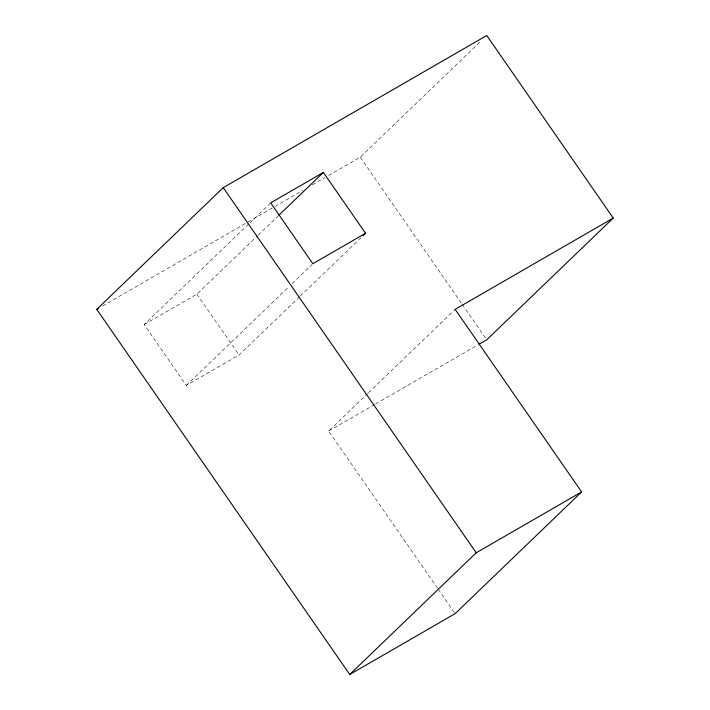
<?xml version="1.0" encoding="UTF-8"?>
<svg xmlns="http://www.w3.org/2000/svg" width="710" height="710" viewBox="0 0 710 710"><rect width="100%" height="100%" fill="white"/><g stroke="black" fill="none" stroke-linecap="round" stroke-linejoin="round"><path stroke-width="0.53" stroke-dasharray="3.55 2.66" d="M299.514 296.824L239.048 355L186.348 385.432L144.183 324.568L249.192 223.526M249.991 222.762L270.67 202.856M144.183 324.568L196.892 294.144L257.348 235.968M258.147 235.196L278.036 216.062M328.65 175.476L360.272 157.212L481.194 40.86M186.348 385.432L288.97 286.68M292.156 283.618L312.045 264.475M300.303 296.052L360.769 237.877M437.52 588.208L328.65 431.077L367.629 393.562M368.428 392.799L455.137 309.356M102.497 306.037L274.024 207.009M274.983 206.45L302.779 190.413M312.356 184.875L324.816 177.686M328.65 431.077L374.64 404.514M375.599 403.963L478.132 344.767M360.272 157.212L461.589 303.454M462.219 304.359L485.498 337.969M438.15 589.122L454.506 612.739M196.892 294.144L239.048 355"/><path stroke-width="1.06" d="M613.245 218.068L455.137 309.356L581.623 491.923L455.137 613.644L349.728 674.5L96.755 309.356L223.242 187.644L486.758 35.5L613.245 218.068L486.758 339.788L479.09 344.217M278.826 215.299L323.378 172.423L365.543 233.288L363.156 235.578M349.728 674.5L476.215 552.788L581.623 491.923M323.378 172.423L270.67 202.856L312.835 263.712L365.543 233.288M96.755 309.356L98.663 308.246M223.242 187.644L476.215 552.788"/></g></svg>
